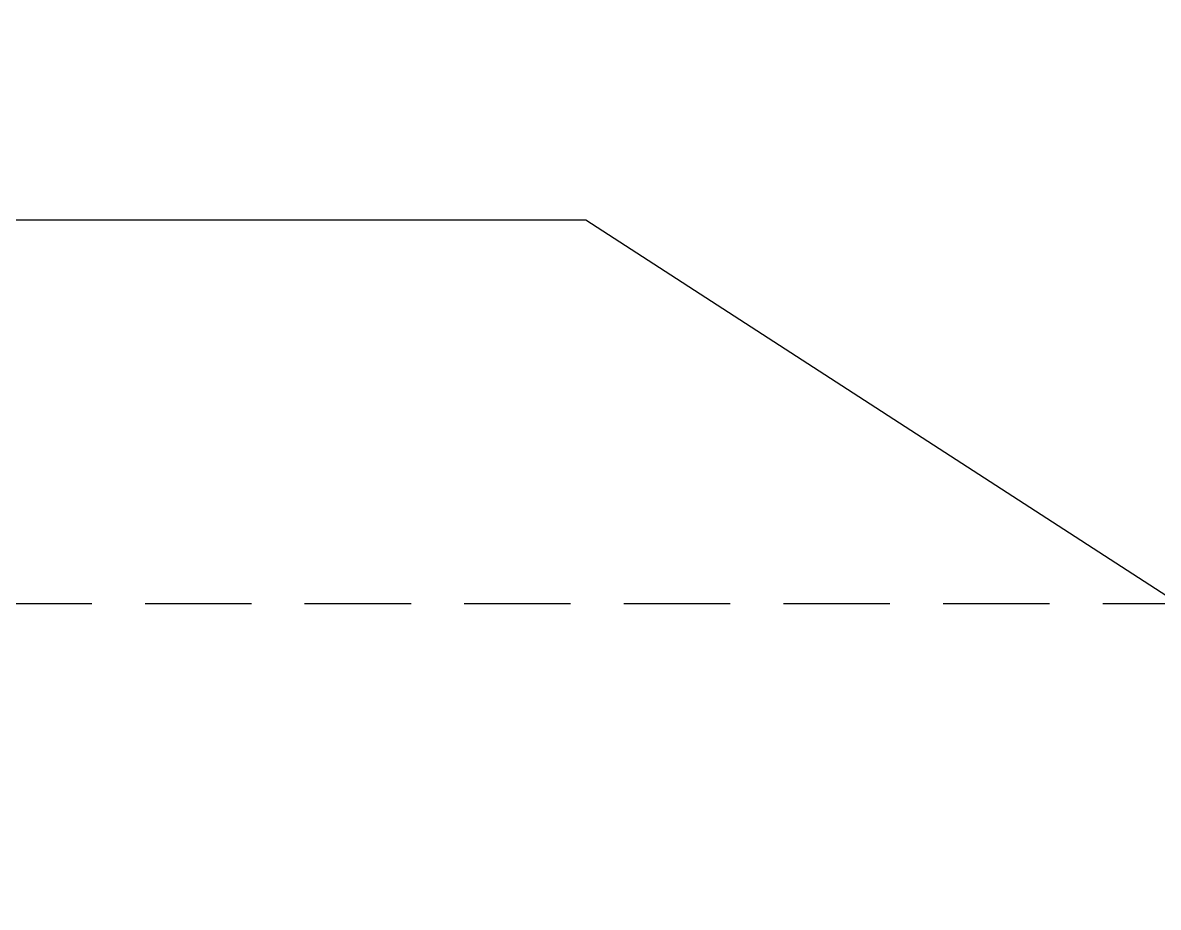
# Model space of a CAD drawing. Header units: metres. Extents: x -154 to 570, y -18 to 184.
# Drawn here: x -15.47 to -10.13, y -7.45 to -3.3 of the extents above; entities that cross this region are included whole.
import ezdxf

# ---------------------------------------------------------------- set-up
doc = ezdxf.new("R2010")
doc.units = ezdxf.units.M
doc.linetypes.add('terreno + circ vert$0$DASHEDX2', pattern=[1.5, 1, -0.5])
for name, color, linetype in [('ARQ-DIM - EMBASAM', 2, 'Continuous'), ('terreno + circ vert$0$ARQ-AUX2', 2, 'Continuous'), ('terreno + circ vert$0$ARQ-PRJ', 7, 'terreno + circ vert$0$DASHEDX2')]:
    doc.layers.add(name, color=color, linetype=linetype)

# ---------------------------------------------------------------- blocks, each defined once
blk = doc.blocks.new('terreno + circ vert')
at = {"layer": 'terreno + circ vert$0$ARQ-AUX2'}
blk.add_lwpolyline([(50.6534, 15.6421), (50.954, 7.4395), (50.9733, 6.3505), (49.7456, 5.0785), (48.4958, 5.0564), (48.5844, 0.0551), (49.8343, 0.0772), (51.1062, -1.1505), (51.1366, -2.868, -0.419088), (46.6423, -7.4477), (41.7571, -7.4531), (40.5424, -6.2398), (40.5424, -5.025), (-9.4576, -5.025), (-9.4576, -6.3993), (-12.8191, -4.225), (-35.3141, -4.225), (-38.7204, -6.3934), (-38.7204, -5.025), (-98.7204, -5.025)], format="xyb", dxfattribs=at)
at = {"layer": 'terreno + circ vert$0$ARQ-PRJ', "color": 1, "ltscale": 0.5}
blk.add_lwpolyline([(48.0419, 1.3908), (48.1056, 7.0609), (42.945, 9.4812), (35.5548, 12.9472), (27.5061, 16.8929), (22.1014, 19.5405), (15.0017, 23.0148), (8.3251, 26.282), (0.4895, 30.0914), (-5.8932, 33.2362), (-12.2759, 36.3811), (-18.9156, 39.6675), (-31.5995, 31.2229), (-104.3835, 0.8491), (-104.1403, -6.025), (40.5424, -6.025, 0.41093)], format="xyb", close=True, dxfattribs=at)

msp = doc.modelspace()

# ---------------------------------------------------------------- block references
at = {"layer": 'ARQ-DIM - EMBASAM'}
msp.add_blockref('terreno + circ vert', (0, 0), dxfattribs=at)

doc.saveas('drawing.dxf')
